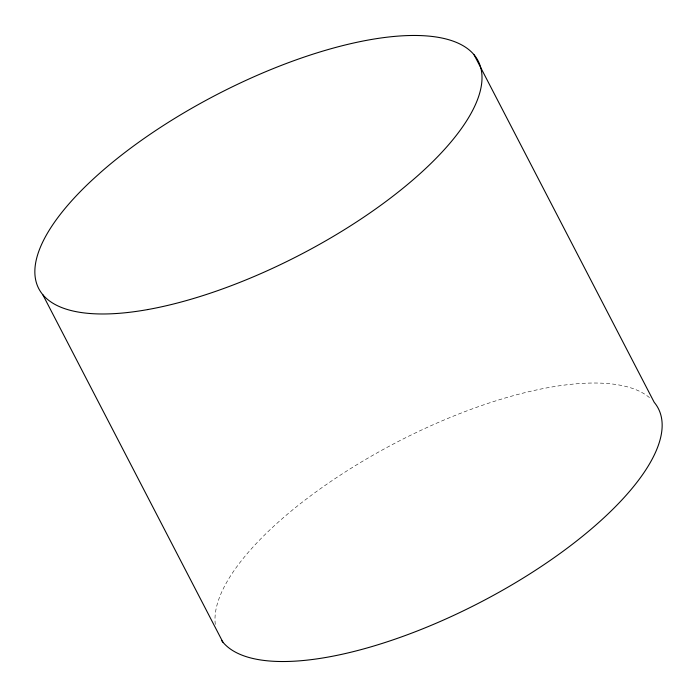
<?xml version="1.0" encoding="UTF-8"?>
<svg xmlns="http://www.w3.org/2000/svg" width="697" height="697" viewBox="0 0 697 697"><rect width="100%" height="100%" fill="white"/><g stroke="black" fill="none" stroke-linecap="round" stroke-linejoin="round"><path stroke-width="0.52" stroke-dasharray="3.48 2.61" d="M215.303 624.399A247.444 90.288 -27.4 0 1 397.229 442.011A247.444 90.288 -27.4 0 1 650.85 398.815"/><path stroke-width="1.05" d="M474.073 54.793L654.222 402.335A247.444 90.288 -27.4 0 1 495.062 594.445A247.444 90.288 -27.4 0 1 221.594 640.499M42.778 294.665L222.927 642.207M147.686 309.573A247.444 90.288 -27.4 0 0 482.002 77.193A247.444 90.288 -27.4 0 0 145.586 137.414A247.444 90.288 -27.4 0 0 147.686 309.573"/></g></svg>
